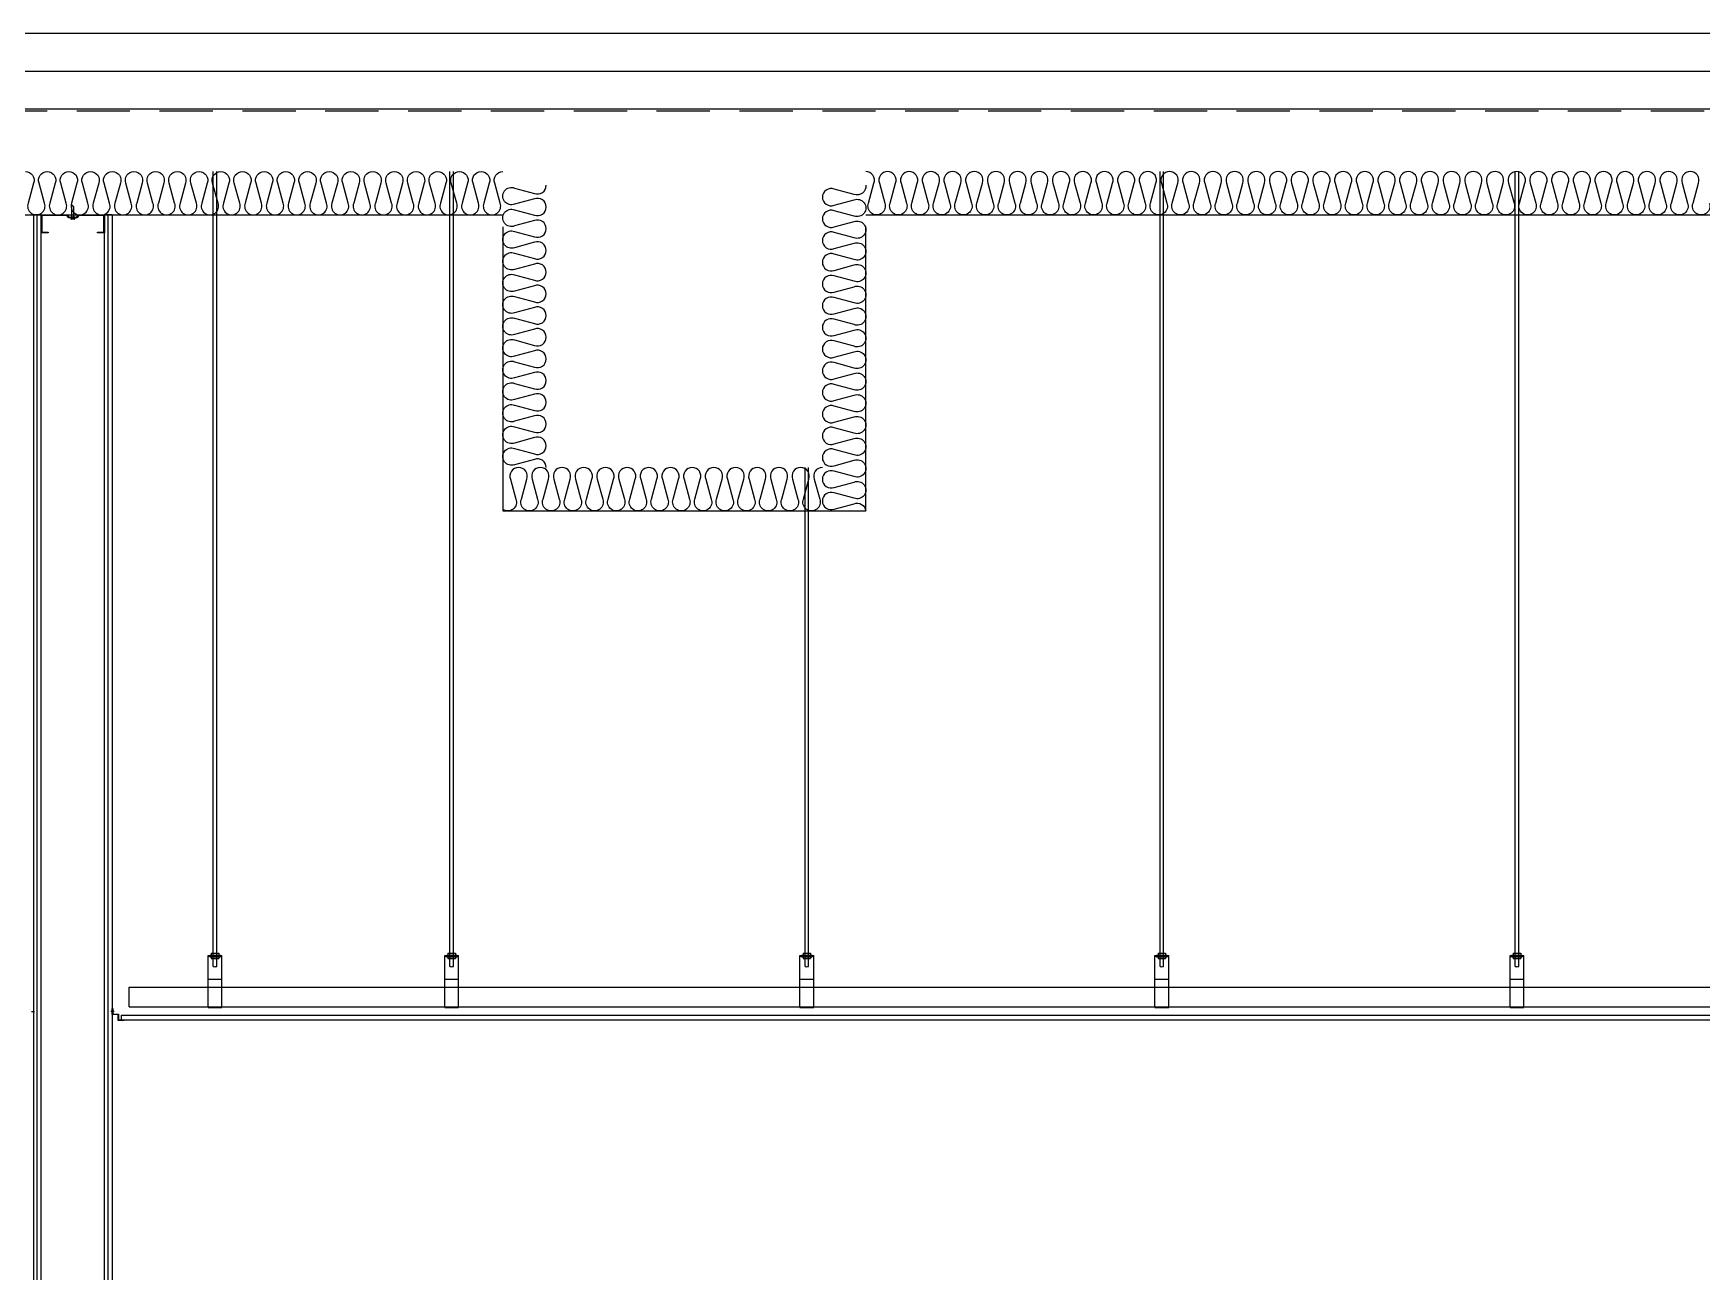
# Model space of a CAD drawing. Header units: millimetres. Extents: x 19868 to 801382, y -4805 to 85279.
# Drawn here: x 311088 to 315317, y 45241 to 48379 of the extents above; entities that cross this region are included whole.
import ezdxf

# ---------------------------------------------------------------- set-up
doc = ezdxf.new("R2010")
doc.units = ezdxf.units.MM
doc.header["$LTSCALE"] = 250
doc.linetypes.add('HID', pattern=[2.8, 1.8, -1])
for name, color, linetype in [('8입면선', 8, 'Continuous'), ('A-CEIL', 8, 'Continuous'), ('A-CEIL_EL', 8, 'Continuous'), ('A-FIN', 6, 'Continuous'), ('A-FIN-8', 8, 'Continuous'), ('A-HAT-WIREMESH', 9, 'g_mesh'), ('A-WALL-D', 7, 'Continuous'), ('A-WP', 1, 'HID'), ('GAGAM-DT', 7, 'Continuous'), ('ISL', 251, 'Continuous'), ('MO-S', 3, 'Continuous'), ('입면', 7, 'Continuous')]:
    doc.layers.add(name, color=color, linetype=linetype)
doc.layers.add('CK', color=221, linetype='Continuous', plot=False)
doc.styles.add('Gdim', font='')
doc.styles.get('Gdim').set_extended_font_data('Dotum')
doc.linetypes.add('g_mesh', pattern='A,10,-0.8,["X",Gdim,S=0.6,R=0,X=-0.15,Y=-0.3],-0.8', length=11.6)

# ---------------------------------------------------------------- blocks, each defined once
blk = doc.blocks.new('*U119')
at = {"layer": '8입면선', "color": 8}
for p, q in [((3316397.6, 472011.4), (3316397.6, 477801.4)), ((3316577.6, 472011.4), (3316577.6, 477801.4))]:
    blk.add_line(p, q, dxfattribs=at)
at = {"layer": 'A-WALL-D'}
for p, q in [((3316387.6, 477801.4), (3316387.6, 472011.4)), ((3316407.6, 477801.4), (3316387.6, 477801.4)), ((3316407.6, 472021.4), (3316407.6, 477801.4)), ((3316567.6, 472021.4), (3316567.6, 477801.4)), ((3316587.6, 477801.4), (3316567.6, 477801.4)), ((3316587.6, 477801.4), (3316587.6, 472011.4)), ((3316407.6, 472011.4), (3316387.6, 472011.4)), ((3316587.6, 472011.4), (3316567.6, 472011.4))]:
    blk.add_line(p, q, dxfattribs=at)
at = {"layer": 'CK', "linetype": 'Continuous'}
blk.add_line((3316472.9, 472011.4), (3316502.3, 472011.4), dxfattribs=at)
at = {"layer": 'GAGAM-DT', "color": 8}
for p, q in [((3316485.3, 477795.6), (3316485.3, 477827)), ((3316490.3, 477821.5), (3316485.3, 477827)), ((3316490.3, 477795.6), (3316490.3, 477821.5)), ((3316492.7, 477795.6), (3316482.8, 477795.6)), ((3316482.8, 477795.6), (3316482.8, 477792.1)), ((3316491.2, 477790.6), (3316484.3, 477790.6)), ((3316485.3, 477795.6), (3316485.3, 477790.6)), ((3316490.3, 477795.6), (3316490.3, 477790.6)), ((3316492.7, 477795.6), (3316492.7, 477792.1)), ((3316482.8, 472017.2), (3316482.8, 472020.7)), ((3316492.7, 472017.2), (3316482.8, 472017.2)), ((3316491.2, 472022.2), (3316484.3, 472022.2)), ((3316485.3, 472017.2), (3316485.3, 472022.2)), ((3316485.3, 472017.2), (3316485.3, 471985.8)), ((3316490.3, 472017.2), (3316490.3, 472022.2)), ((3316490.3, 472017.2), (3316490.3, 471991.3)), ((3316492.7, 472017.2), (3316492.7, 472020.7)), ((3316490.3, 471991.3), (3316485.3, 471985.8))]:
    blk.add_line(p, q, dxfattribs=at)
for centre, start, end in [((3316484.3, 477792.1), 180, 270), ((3316491.2, 477792.1), 270, 0), ((3316484.3, 472020.7), 90, 180), ((3316491.2, 472020.7), 0, 90)]:
    blk.add_arc(centre, 1.51, start, end, dxfattribs=at)
at = {"layer": '입면', "color": 6}
for p, q in [((3316407.6, 477756.4), (3316407.6, 477801.4)), ((3316407.6, 477801.4), (3316472.9, 477801.4)), ((3316472.4, 477800.2), (3316408.8, 477800.2)), ((3316408.8, 477800.2), (3316408.8, 477757.6)), ((3316477.4, 477794.4), (3316472.4, 477800.2)), ((3316472.9, 477801.4), (3316477.9, 477795.6)), ((3316497.3, 477795.6), (3316502.3, 477801.4)), ((3316502.8, 477800.2), (3316497.8, 477794.4)), ((3316502.3, 477801.4), (3316567.6, 477801.4)), ((3316566.4, 477800.2), (3316502.8, 477800.2)), ((3316566.4, 477757.6), (3316566.4, 477800.2)), ((3316567.6, 477801.4), (3316567.6, 477756.4)), ((3316425.4, 477756.4), (3316407.6, 477756.4)), ((3316408.8, 477757.6), (3316425.4, 477757.6)), ((3316425.4, 477757.6), (3316425.4, 477756.4)), ((3316497.8, 477794.4), (3316477.4, 477794.4)), ((3316477.9, 477795.6), (3316497.3, 477795.6)), ((3316549.8, 477756.4), (3316549.8, 477757.6)), ((3316549.8, 477757.6), (3316566.4, 477757.6)), ((3316567.6, 477756.4), (3316549.8, 477756.4)), ((3316425.4, 472056.4), (3316407.6, 472056.4)), ((3316407.6, 472056.4), (3316407.6, 472011.4)), ((3316408.8, 472012.6), (3316408.8, 472055.2)), ((3316408.8, 472055.2), (3316425.4, 472055.2)), ((3316425.4, 472055.2), (3316425.4, 472056.4)), ((3316567.6, 472056.4), (3316549.8, 472056.4)), ((3316549.8, 472056.4), (3316549.8, 472055.2)), ((3316549.8, 472055.2), (3316566.4, 472055.2)), ((3316566.4, 472055.2), (3316566.4, 472012.6)), ((3316567.6, 472011.4), (3316567.6, 472056.4)), ((3316407.6, 472011.4), (3316472.9, 472011.4)), ((3316472.4, 472012.6), (3316408.8, 472012.6)), ((3316477.4, 472018.5), (3316472.4, 472012.6)), ((3316472.9, 472011.4), (3316477.9, 472017.3)), ((3316497.8, 472018.5), (3316477.4, 472018.5)), ((3316477.9, 472017.3), (3316497.3, 472017.3)), ((3316497.3, 472017.3), (3316502.3, 472011.4)), ((3316502.8, 472012.6), (3316497.8, 472018.5)), ((3316502.3, 472011.4), (3316567.6, 472011.4)), ((3316566.4, 472012.6), (3316502.8, 472012.6))]:
    blk.add_line(p, q, dxfattribs=at)

msp = doc.modelspace()

# ---------------------------------------------------------------- linework, layer by layer
at = {"layer": 'A-CEIL'}
for p, q in [((311311.3, 45890.9), (319565.1, 45890.9, 0)), ((311311.3, 45878.9), (319565.1, 45878.9, 0))]:
    msp.add_line(p, q, dxfattribs=at)
at = {"layer": 'A-CEIL_EL'}
for p, q in [((311544.2, 46014.7, 0), (311544.2, 48028.9, 0)), ((311544.2, 46014.7, 0), (311544.2, 48028.9, 0)), ((311553.2, 46014.7, 0), (311553.2, 48028.9, 0)), ((311553.2, 46014.7, 0), (311553.2, 48028.9, 0)), ((312144.2, 46014.7, 0), (312144.2, 48028.9, 0)), ((312153.2, 46014.7, 0), (312153.2, 48028.9, 0)), ((313944.2, 46014.7, 0), (313944.2, 48028.9, 0)), ((313953.2, 46014.7, 0), (313953.2, 48028.9, 0)), ((314844.2, 46014.7, 0), (314844.2, 48028.9, 0)), ((314853.2, 46014.7, 0), (314853.2, 48028.9, 0)), ((313044.2, 46014.7, 0), (313044.2, 47278.9, 0)), ((313053.2, 46014.7, 0), (313053.2, 47278.9, 0)), ((311531.2, 45910.7, 0), (311531.2, 46041.9, 0)), ((311531.2, 46041.9, 0), (311566.2, 46041.9, 0)), ((311531.2, 45910.7, 0), (311531.2, 46041.9, 0)), ((311531.2, 46041.9, 0), (311566.2, 46041.9, 0)), ((311531.2, 46040.7, 0), (311566.2, 46040.7, 0)), ((311531.2, 46040.7, 0), (311566.2, 46040.7, 0)), ((311535.2, 46043.4, 0), (311562.2, 46043.4, 0)), ((311535.2, 46043.4, 0), (311535.2, 46041.9, 0)), ((311535.2, 46043.4, 0), (311562.2, 46043.4, 0)), ((311535.2, 46043.4, 0), (311535.2, 46041.9, 0)), ((311535.2, 46040.7, 0), (311535.2, 46039.2, 0)), ((311535.2, 46040.7, 0), (311535.2, 46039.2, 0)), ((311535.2, 46039.2, 0), (311562.2, 46039.2, 0)), ((311535.2, 46039.2, 0), (311562.2, 46039.2, 0)), ((311539.2, 46048.4, 0), (311558.2, 46048.4, 0)), ((311539.2, 46048.4, 0), (311539.2, 46043.4, 0)), ((311539.2, 46048.4, 0), (311558.2, 46048.4, 0)), ((311539.2, 46048.4, 0), (311539.2, 46043.4, 0)), ((311539.2, 46039.2, 0), (311539.2, 46034.2, 0)), ((311539.2, 46039.2, 0), (311539.2, 46034.2, 0)), ((311539.2, 46034.2, 0), (311558.2, 46034.2, 0)), ((311539.2, 46034.2, 0), (311558.2, 46034.2, 0)), ((311544.2, 46014.7, 0), (311544.2, 46034.2, 0)), ((311544.2, 46014.7, 0), (311544.2, 46034.2, 0)), ((311553.2, 46014.7, 0), (311553.2, 46034.2, 0)), ((311553.2, 46014.7, 0), (311553.2, 46034.2, 0)), ((311558.2, 46048.4, 0), (311558.2, 46043.4, 0)), ((311558.2, 46048.4, 0), (311558.2, 46043.4, 0)), ((311558.2, 46039.2, 0), (311558.2, 46034.2, 0)), ((311558.2, 46039.2, 0), (311558.2, 46034.2, 0)), ((311562.2, 46043.4, 0), (311562.2, 46041.9, 0)), ((311562.2, 46043.4, 0), (311562.2, 46041.9, 0)), ((311562.2, 46040.7, 0), (311562.2, 46039.2, 0)), ((311562.2, 46040.7, 0), (311562.2, 46039.2, 0)), ((311566.2, 45910.7, 0), (311566.2, 46041.9, 0)), ((311566.2, 45910.7, 0), (311566.2, 46041.9, 0)), ((312131.2, 45910.7, 0), (312131.2, 46041.9, 0)), ((312131.2, 46041.9, 0), (312166.2, 46041.9, 0)), ((312131.2, 46040.7, 0), (312166.2, 46040.7, 0)), ((312135.2, 46043.4, 0), (312162.2, 46043.4, 0)), ((312135.2, 46043.4, 0), (312135.2, 46041.9, 0)), ((312135.2, 46040.7, 0), (312135.2, 46039.2, 0)), ((312135.2, 46039.2, 0), (312162.2, 46039.2, 0)), ((312139.2, 46048.4, 0), (312158.2, 46048.4, 0)), ((312139.2, 46048.4, 0), (312139.2, 46043.4, 0)), ((312139.2, 46039.2, 0), (312139.2, 46034.2, 0)), ((312139.2, 46034.2, 0), (312158.2, 46034.2, 0)), ((312144.2, 46014.7, 0), (312144.2, 46034.2, 0)), ((312153.2, 46014.7, 0), (312153.2, 46034.2, 0)), ((312158.2, 46048.4, 0), (312158.2, 46043.4, 0)), ((312158.2, 46039.2, 0), (312158.2, 46034.2, 0)), ((312162.2, 46043.4, 0), (312162.2, 46041.9, 0)), ((312162.2, 46040.7, 0), (312162.2, 46039.2, 0)), ((312166.2, 45910.7, 0), (312166.2, 46041.9, 0)), ((313031.2, 45910.7, 0), (313031.2, 46041.9, 0)), ((313031.2, 46041.9, 0), (313066.2, 46041.9, 0)), ((313031.2, 46040.7, 0), (313066.2, 46040.7, 0)), ((313035.2, 46043.4, 0), (313062.2, 46043.4, 0)), ((313035.2, 46043.4, 0), (313035.2, 46041.9, 0)), ((313035.2, 46040.7, 0), (313035.2, 46039.2, 0)), ((313035.2, 46039.2, 0), (313062.2, 46039.2, 0)), ((313039.2, 46048.4, 0), (313058.2, 46048.4, 0)), ((313039.2, 46048.4, 0), (313039.2, 46043.4, 0)), ((313039.2, 46039.2, 0), (313039.2, 46034.2, 0)), ((313039.2, 46034.2, 0), (313058.2, 46034.2, 0)), ((313044.2, 46014.7, 0), (313044.2, 46034.2, 0)), ((313053.2, 46014.7, 0), (313053.2, 46034.2, 0)), ((313058.2, 46048.4, 0), (313058.2, 46043.4, 0)), ((313058.2, 46039.2, 0), (313058.2, 46034.2, 0)), ((313062.2, 46043.4, 0), (313062.2, 46041.9, 0)), ((313062.2, 46040.7, 0), (313062.2, 46039.2, 0)), ((313066.2, 45910.7, 0), (313066.2, 46041.9, 0)), ((313931.2, 45910.7, 0), (313931.2, 46041.9, 0)), ((313931.2, 46041.9, 0), (313966.2, 46041.9, 0)), ((313931.2, 46040.7, 0), (313966.2, 46040.7, 0)), ((313935.2, 46043.4, 0), (313962.2, 46043.4, 0)), ((313935.2, 46043.4, 0), (313935.2, 46041.9, 0)), ((313935.2, 46040.7, 0), (313935.2, 46039.2, 0)), ((313935.2, 46039.2, 0), (313962.2, 46039.2, 0)), ((313939.2, 46048.4, 0), (313958.2, 46048.4, 0)), ((313939.2, 46048.4, 0), (313939.2, 46043.4, 0)), ((313939.2, 46039.2, 0), (313939.2, 46034.2, 0)), ((313939.2, 46034.2, 0), (313958.2, 46034.2, 0)), ((313944.2, 46014.7, 0), (313944.2, 46034.2, 0)), ((313953.2, 46014.7, 0), (313953.2, 46034.2, 0)), ((313958.2, 46048.4, 0), (313958.2, 46043.4, 0)), ((313958.2, 46039.2, 0), (313958.2, 46034.2, 0)), ((313962.2, 46043.4, 0), (313962.2, 46041.9, 0)), ((313962.2, 46040.7, 0), (313962.2, 46039.2, 0)), ((313966.2, 45910.7, 0), (313966.2, 46041.9, 0)), ((314831.2, 45910.7, 0), (314831.2, 46041.9, 0)), ((314831.2, 46041.9, 0), (314866.2, 46041.9, 0)), ((314831.2, 46040.7, 0), (314866.2, 46040.7, 0)), ((314835.2, 46043.4, 0), (314862.2, 46043.4, 0)), ((314835.2, 46043.4, 0), (314835.2, 46041.9, 0)), ((314835.2, 46040.7, 0), (314835.2, 46039.2, 0)), ((314835.2, 46039.2, 0), (314862.2, 46039.2, 0)), ((314839.2, 46048.4, 0), (314858.2, 46048.4, 0)), ((314839.2, 46048.4, 0), (314839.2, 46043.4, 0)), ((314839.2, 46039.2, 0), (314839.2, 46034.2, 0)), ((314839.2, 46034.2, 0), (314858.2, 46034.2, 0)), ((314844.2, 46014.7, 0), (314844.2, 46034.2, 0)), ((314853.2, 46014.7, 0), (314853.2, 46034.2, 0)), ((314858.2, 46048.4, 0), (314858.2, 46043.4, 0)), ((314858.2, 46039.2, 0), (314858.2, 46034.2, 0)), ((314862.2, 46043.4, 0), (314862.2, 46041.9, 0)), ((314862.2, 46040.7, 0), (314862.2, 46039.2, 0)), ((314866.2, 45910.7, 0), (314866.2, 46041.9, 0)), ((311531.2, 45982.4, 0), (311566.2, 45982.4, 0)), ((311531.2, 45982.4, 0), (311566.2, 45982.4, 0)), ((312131.2, 45982.4, 0), (312166.2, 45982.4, 0)), ((313031.2, 45982.4, 0), (313066.2, 45982.4, 0)), ((313931.2, 45982.4, 0), (313966.2, 45982.4, 0)), ((314831.2, 45982.4, 0), (314866.2, 45982.4, 0)), ((311331.2, 45961.9, 0), (319545.2, 45961.9, 0)), ((311331.2, 45911.9, 0), (311331.2, 45961.9, 0)), ((311531.2, 45961.9, 0), (311566.2, 45961.9, 0)), ((311531.2, 45961.9, 0), (311566.2, 45961.9, 0)), ((312131.2, 45961.9, 0), (312166.2, 45961.9, 0)), ((313031.2, 45961.9, 0), (313066.2, 45961.9, 0)), ((313931.2, 45961.9, 0), (313966.2, 45961.9, 0)), ((314831.2, 45961.9, 0), (314866.2, 45961.9, 0)), ((311331.2, 45911.9, 0), (319545.2, 45911.9, 0)), ((311531.2, 45911.9, 0), (311566.2, 45911.9, 0)), ((311531.2, 45911.9, 0), (311566.2, 45911.9, 0)), ((311531.2, 45910.7, 0), (311566.2, 45910.7, 0)), ((311531.2, 45910.7, 0), (311566.2, 45910.7, 0)), ((312131.2, 45911.9, 0), (312166.2, 45911.9, 0)), ((312131.2, 45910.7, 0), (312166.2, 45910.7, 0)), ((313031.2, 45911.9, 0), (313066.2, 45911.9, 0)), ((313031.2, 45910.7, 0), (313066.2, 45910.7, 0)), ((313931.2, 45911.9, 0), (313966.2, 45911.9, 0)), ((313931.2, 45910.7, 0), (313966.2, 45910.7, 0)), ((314831.2, 45911.9, 0), (314866.2, 45911.9, 0)), ((314831.2, 45910.7, 0), (314866.2, 45910.7, 0))]:
    msp.add_line(p, q, dxfattribs=at)
for centre in [(311548.7, 46026.3, 0), (311548.7, 46026.3, 0), (312148.7, 46026.3, 0), (313048.7, 46026.3, 0), (313948.7, 46026.3, 0), (314848.7, 46026.3, 0)]:
    msp.add_arc(centre, 12.4, 248.715, 291.285, dxfattribs=at)
at = {"layer": 'A-FIN'}
msp.add_line((324270.2, 48378.9), (301206.2, 48378.9), dxfattribs=at)
at = {"layer": 'A-FIN-8'}
msp.add_line((324770, 48186.9), (300706.4, 48186.9), dxfattribs=at)
at = {"layer": 'A-HAT-WIREMESH', "ltscale": 0.6}
msp.add_line((300696.2, 48282.9), (324788.2, 48282.9), dxfattribs=at)
at = {"layer": 'A-WP', "ltscale": 0.3}
msp.add_line((324773.1, 48181.9), (300703.4, 48181.9), dxfattribs=at)
at = {"layer": 'ISL'}
msp.add_line((311311.3, 45878.9, 0), (311311.3, 45890.9, 0), dxfattribs=at)
for points in [[(311068.2, 48028.9, -0.524856), (311088.8, 47999.1), (311075.1, 47948.7, 1.449198), (311116.3, 47948.7), (311102.6, 47999.1, -0.524856), (311123.2, 48028.9, -0.524856), (311143.8, 47999.1), (311130.1, 47948.7, 1.449198), (311171.3, 47948.7), (311157.6, 47999.1, -0.524856), (311178.2, 48028.9, -0.524856), (311198.8, 47999.1), (311185.1, 47948.7, 1.449198), (311226.3, 47948.7), (311212.6, 47999.1, -0.524856), (311233.2, 48028.9, -0.524856), (311253.8, 47999.1), (311240.1, 47948.7, 1.449198), (311281.3, 47948.7), (311267.6, 47999.1, -0.524856), (311288.2, 48028.9, -0.524856), (311308.8, 47999.1), (311295.1, 47948.7, 1.449198), (311336.3, 47948.7), (311322.6, 47999.1, -0.524856), (311343.2, 48028.9, -0.524856), (311363.8, 47999.1), (311350.1, 47948.7, 1.449198), (311391.3, 47948.7), (311377.6, 47999.1, -0.524856), (311398.2, 48028.9, -0.524856), (311418.8, 47999.1), (311405.1, 47948.7, 1.449198), (311446.3, 47948.7), (311432.6, 47999.1, -0.524856), (311453.2, 48028.9, -0.524856), (311473.8, 47999.1), (311460.1, 47948.7, 1.449198), (311501.3, 47948.7), (311487.6, 47999.1, -0.524856), (311508.2, 48028.9, -0.524856), (311528.8, 47999.1), (311515.1, 47948.7, 1.449198), (311556.3, 47948.7), (311542.6, 47999.1, -0.524856), (311563.2, 48028.9, -0.524856), (311583.8, 47999.1), (311570.1, 47948.7, 1.449198), (311611.3, 47948.7), (311597.6, 47999.1, -0.524856), (311618.2, 48028.9, -0.524856), (311638.8, 47999.1), (311625.1, 47948.7, 1.449198), (311666.3, 47948.7), (311652.6, 47999.1, -0.524856), (311673.2, 48028.9, -0.524856), (311693.8, 47999.1), (311680.1, 47948.7, 1.449198), (311721.3, 47948.7), (311707.6, 47999.1, -0.524856), (311728.2, 48028.9, -0.524856), (311748.8, 47999.1), (311735.1, 47948.7, 1.449198), (311776.3, 47948.7), (311762.6, 47999.1, -0.524856), (311783.2, 48028.9, -0.524856), (311803.8, 47999.1), (311790.1, 47948.7, 1.449198), (311831.3, 47948.7), (311817.6, 47999.1, -0.524856), (311838.2, 48028.9, -0.524856), (311858.8, 47999.1), (311845.1, 47948.7, 1.449198), (311886.3, 47948.7), (311872.6, 47999.1, -0.524856), (311893.2, 48028.9, -0.524856), (311913.8, 47999.1), (311900.1, 47948.7, 1.449198), (311941.3, 47948.7), (311927.6, 47999.1, -0.524856), (311948.2, 48028.9, -0.524856), (311968.8, 47999.1), (311955.1, 47948.7, 1.449198), (311996.3, 47948.7), (311982.6, 47999.1, -0.524856), (312003.2, 48028.9, -0.524856), (312023.8, 47999.1), (312010.1, 47948.7, 1.449198), (312051.3, 47948.7), (312037.6, 47999.1, -0.524856), (312058.2, 48028.9, -0.524856), (312078.8, 47999.1), (312065.1, 47948.7, 1.449198), (312106.3, 47948.7), (312092.6, 47999.1, -0.524856), (312113.2, 48028.9, -0.524856), (312133.8, 47999.1), (312120.1, 47948.7, 1.449198), (312161.3, 47948.7), (312147.6, 47999.1, -0.524856), (312168.2, 48028.9, -0.524856), (312188.8, 47999.1), (312175.1, 47948.7, 1.449198), (312216.3, 47948.7), (312202.6, 47999.1, -0.524856), (312223.2, 48028.9, -0.524856), (312243.8, 47999.1), (312230.1, 47948.7, 1.449198), (312271.3, 47948.7), (312257.6, 47999.1, -0.524856), (312278.2, 48028.9)], [(315336.3, 47948.7, -1.449198), (315295.1, 47948.7), (315308.8, 47999.1, 0.524856), (315288.2, 48028.9, 0.524856), (315267.6, 47999.1), (315281.3, 47948.7, -1.449198), (315240.1, 47948.7), (315253.8, 47999.1, 0.524856), (315233.2, 48028.9, 0.524856), (315212.6, 47999.1), (315226.3, 47948.7, -1.449198), (315185.1, 47948.7), (315198.8, 47999.1, 0.524856), (315178.2, 48028.9, 0.524856), (315157.6, 47999.1), (315171.3, 47948.7, -1.449198), (315130.1, 47948.7), (315143.8, 47999.1, 0.524856), (315123.2, 48028.9, 0.524856), (315102.6, 47999.1), (315116.3, 47948.7, -1.449198), (315075.1, 47948.7), (315088.8, 47999.1, 0.524856), (315068.2, 48028.9, 0.524856), (315047.6, 47999.1), (315061.3, 47948.7, -1.449198), (315020.1, 47948.7), (315033.8, 47999.1, 0.524856), (315013.2, 48028.9, 0.524856), (314992.6, 47999.1), (315006.3, 47948.7, -1.449198), (314965.1, 47948.7), (314978.8, 47999.1, 0.524856), (314958.2, 48028.9, 0.524856), (314937.6, 47999.1), (314951.3, 47948.7, -1.449198), (314910.1, 47948.7), (314923.8, 47999.1, 0.524856), (314903.2, 48028.9, 0.524856), (314882.6, 47999.1), (314896.3, 47948.7, -1.449198), (314855.1, 47948.7), (314868.8, 47999.1, 0.524856), (314848.2, 48028.9, 0.524856), (314827.6, 47999.1), (314841.3, 47948.7, -1.449198), (314800.1, 47948.7), (314813.8, 47999.1, 0.524856), (314793.2, 48028.9, 0.524856), (314772.6, 47999.1), (314786.3, 47948.7, -1.449198), (314745.1, 47948.7), (314758.8, 47999.1, 0.524856), (314738.2, 48028.9, 0.524856), (314717.6, 47999.1), (314731.3, 47948.7, -1.449198), (314690.1, 47948.7), (314703.8, 47999.1, 0.524856), (314683.2, 48028.9, 0.524856), (314662.6, 47999.1), (314676.3, 47948.7, -1.449198), (314635.1, 47948.7), (314648.8, 47999.1, 0.524856), (314628.2, 48028.9, 0.524856), (314607.6, 47999.1), (314621.3, 47948.7, -1.449198), (314580.1, 47948.7), (314593.8, 47999.1, 0.524856), (314573.2, 48028.9, 0.524856), (314552.6, 47999.1), (314566.3, 47948.7, -1.449198), (314525.1, 47948.7), (314538.8, 47999.1, 0.524856), (314518.2, 48028.9, 0.524856), (314497.6, 47999.1), (314511.3, 47948.7, -1.449198), (314470.1, 47948.7), (314483.8, 47999.1, 0.524856), (314463.2, 48028.9, 0.524856), (314442.6, 47999.1), (314456.3, 47948.7, -1.449198), (314415.1, 47948.7), (314428.8, 47999.1, 0.524856), (314408.2, 48028.9, 0.524856), (314387.6, 47999.1), (314401.3, 47948.7, -1.449198), (314360.1, 47948.7), (314373.8, 47999.1, 0.524856), (314353.2, 48028.9, 0.524856), (314332.6, 47999.1), (314346.3, 47948.7, -1.449198), (314305.1, 47948.7), (314318.8, 47999.1, 0.524856), (314298.2, 48028.9, 0.524856), (314277.6, 47999.1), (314291.3, 47948.7, -1.449198), (314250.1, 47948.7), (314263.8, 47999.1, 0.524856), (314243.2, 48028.9, 0.524856), (314222.6, 47999.1), (314236.3, 47948.7, -1.449198), (314195.1, 47948.7), (314208.8, 47999.1, 0.524856), (314188.2, 48028.9, 0.524856), (314167.6, 47999.1), (314181.3, 47948.7, -1.449198), (314140.1, 47948.7), (314153.8, 47999.1, 0.524856), (314133.2, 48028.9, 0.524856), (314112.6, 47999.1), (314126.3, 47948.7, -1.449198), (314085.1, 47948.7), (314098.8, 47999.1, 0.524856), (314078.2, 48028.9, 0.524856), (314057.6, 47999.1), (314071.3, 47948.7, -1.449198), (314030.1, 47948.7), (314043.8, 47999.1, 0.524856), (314023.2, 48028.9, 0.524856), (314002.6, 47999.1), (314016.3, 47948.7, -1.449198), (313975.1, 47948.7), (313988.8, 47999.1, 0.524856), (313968.2, 48028.9, 0.524856), (313947.6, 47999.1), (313961.3, 47948.7, -1.449198), (313920.1, 47948.7), (313933.8, 47999.1, 0.524856), (313913.2, 48028.9, 0.524856), (313892.6, 47999.1), (313906.3, 47948.7, -1.449198), (313865.1, 47948.7), (313878.8, 47999.1, 0.524856), (313858.2, 48028.9, 0.524856), (313837.6, 47999.1), (313851.3, 47948.7, -1.449198), (313810.1, 47948.7), (313823.8, 47999.1, 0.524856), (313803.2, 48028.9, 0.524856), (313782.6, 47999.1), (313796.3, 47948.7, -1.449198), (313755.1, 47948.7), (313768.8, 47999.1, 0.524856), (313748.2, 48028.9, 0.524856), (313727.6, 47999.1), (313741.3, 47948.7, -1.449198), (313700.1, 47948.7), (313713.8, 47999.1, 0.524856), (313693.2, 48028.9, 0.524856), (313672.6, 47999.1), (313686.3, 47948.7, -1.449198), (313645.1, 47948.7), (313658.8, 47999.1, 0.524856), (313638.2, 48028.9, 0.524856), (313617.6, 47999.1), (313631.3, 47948.7, -1.449198), (313590.1, 47948.7), (313603.8, 47999.1, 0.524856), (313583.2, 48028.9, 0.524856), (313562.6, 47999.1), (313576.3, 47948.7, -1.449198), (313535.1, 47948.7), (313548.8, 47999.1, 0.524856), (313528.2, 48028.9, 0.524856), (313507.6, 47999.1), (313521.3, 47948.7, -1.449198), (313480.1, 47948.7), (313493.8, 47999.1, 0.524856), (313473.2, 48028.9, 0.524856), (313452.6, 47999.1), (313466.3, 47948.7, -1.449198), (313425.1, 47948.7), (313438.8, 47999.1, 0.524856), (313418.2, 48028.9, 0.524856), (313397.6, 47999.1), (313411.3, 47948.7, -1.449198), (313370.1, 47948.7), (313383.8, 47999.1, 0.524856), (313363.2, 48028.9, 0.524856), (313342.6, 47999.1), (313356.3, 47948.7, -1.449198), (313315.1, 47948.7), (313328.8, 47999.1, 0.524856), (313308.2, 48028.9, 0.524856), (313287.6, 47999.1), (313301.3, 47948.7, -1.449198), (313260.1, 47948.7), (313273.8, 47999.1, 0.524856), (313253.2, 48028.9, 0.524856), (313232.6, 47999.1), (313246.3, 47948.7, -1.449198), (313205.1, 47948.7), (313218.8, 47999.1, 0.524856), (313198.2, 48028.9)], [(312388.2, 47278.9, 0.524856), (312358.4, 47299.5), (312308, 47285.9, -1.449198), (312308, 47327), (312358.4, 47313.4, 0.524856), (312388.2, 47333.9, 0.524856), (312358.4, 47354.5), (312308, 47340.9, -1.449198), (312308, 47382), (312358.4, 47368.4, 0.524856), (312388.2, 47388.9, 0.524856), (312358.4, 47409.5), (312308, 47395.9, -1.449198), (312308, 47437), (312358.4, 47423.4, 0.524856), (312388.2, 47443.9, 0.524856), (312358.4, 47464.5), (312308, 47450.9, -1.449198), (312308, 47492), (312358.4, 47478.4, 0.524856), (312388.2, 47498.9, 0.524856), (312358.4, 47519.5), (312308, 47505.9, -1.449198), (312308, 47547), (312358.4, 47533.4, 0.524856), (312388.2, 47553.9, 0.524856), (312358.4, 47574.5), (312308, 47560.9, -1.449198), (312308, 47602), (312358.4, 47588.4, 0.524856), (312388.2, 47608.9, 0.524856), (312358.4, 47629.5), (312308, 47615.9, -1.449198), (312308, 47657), (312358.4, 47643.4, 0.524856), (312388.2, 47663.9, 0.524856), (312358.4, 47684.5), (312308, 47670.9, -1.449198), (312308, 47712), (312358.4, 47698.4, 0.524856), (312388.2, 47718.9, 0.524856), (312358.4, 47739.5), (312308, 47725.9, -1.449198), (312308, 47767), (312358.4, 47753.4, 0.524856), (312388.2, 47773.9, 0.524856), (312358.4, 47794.5), (312308, 47780.9, -1.449198), (312308, 47822), (312358.4, 47808.4, 0.524856), (312388.2, 47828.9, 0.524856), (312358.4, 47849.5), (312308, 47835.9, -1.449198), (312308, 47877), (312358.4, 47863.4, 0.524856), (312388.2, 47883.9, 0.524856), (312358.4, 47904.5), (312308, 47890.9, -1.449198), (312308, 47932), (312358.4, 47918.4, 0.524856), (312388.2, 47938.9, 0.524856), (312358.4, 47959.5), (312308, 47945.9, -1.449198), (312308, 47987), (312358.4, 47973.4, 0.524856), (312388.2, 47993.9)], [(313198.1, 47993.9, -0.561806), (313168.4, 47970.9), (313118, 47984.5, 0.524856), (313088.2, 47963.9, 0.524856), (313118, 47943.4), (313168.4, 47957, -1.449198), (313168.4, 47915.9), (313118, 47929.5, 0.524856), (313088.2, 47908.9, 0.524856), (313118, 47888.4), (313168.4, 47902, -1.449198), (313168.4, 47860.9), (313118, 47874.5, 0.524856), (313088.2, 47853.9, 0.524856), (313118, 47833.4), (313168.4, 47847, -1.449198), (313168.4, 47805.9), (313118, 47819.5, 0.524856), (313088.2, 47798.9, 0.524856), (313118, 47778.4), (313168.4, 47792, -1.449198), (313168.4, 47750.9), (313118, 47764.5, 0.524856), (313088.2, 47743.9, 0.524856), (313118, 47723.4), (313168.4, 47737, -1.449198), (313168.4, 47695.9), (313118, 47709.5, 0.524856), (313088.2, 47688.9, 0.524856), (313118, 47668.4), (313168.4, 47682, -1.449198), (313168.4, 47640.9), (313118, 47654.5, 0.524856), (313088.2, 47633.9, 0.524856), (313118, 47613.4), (313168.4, 47627, -1.449198), (313168.4, 47585.9), (313118, 47599.5, 0.524856), (313088.2, 47578.9, 0.524856), (313118, 47558.4), (313168.4, 47572, -1.449198), (313168.4, 47530.9), (313118, 47544.5, 0.524856), (313088.2, 47523.9, 0.524856), (313118, 47503.4), (313168.4, 47517, -1.449198), (313168.4, 47475.9), (313118, 47489.5, 0.524856), (313088.2, 47468.9, 0.524856), (313118, 47448.4), (313168.4, 47462, -1.449198), (313168.4, 47420.9), (313118, 47434.5, 0.524856), (313088.2, 47413.9, 0.524856), (313118, 47393.4), (313168.4, 47407, -1.449198), (313168.4, 47365.9), (313118, 47379.5, 0.524856), (313088.2, 47358.9, 0.524856), (313118, 47338.4), (313168.4, 47352, -1.449198), (313168.4, 47310.9), (313118, 47324.5, 0.524856), (313088.2, 47303.9, 0.524856), (313118, 47283.4), (313168.4, 47297, -1.449198), (313168.4, 47255.9), (313118, 47269.5, 0.524856), (313088.2, 47248.9, 0.524856), (313118, 47228.4), (313168.4, 47242, -1.449198), (313168.4, 47200.9), (313118, 47214.5, 0.524856), (313088.2, 47193.9, 0.524856), (313118, 47173.4), (313168.4, 47187, -0.489145), (313198.1, 47168.9)], [(313088.2, 47278.9, 0.524856), (313067.6, 47249.1), (313081.3, 47198.7, -1.449198), (313040.1, 47198.7), (313053.8, 47249.1, 0.524856), (313033.2, 47278.9, 0.524856), (313012.6, 47249.1), (313026.3, 47198.7, -1.449198), (312985.1, 47198.7), (312998.8, 47249.1, 0.524856), (312978.2, 47278.9, 0.524856), (312957.6, 47249.1), (312971.3, 47198.7, -1.449198), (312930.1, 47198.7), (312943.8, 47249.1, 0.524856), (312923.2, 47278.9, 0.524856), (312902.6, 47249.1), (312916.3, 47198.7, -1.449198), (312875.1, 47198.7), (312888.8, 47249.1, 0.524856), (312868.2, 47278.9, 0.524856), (312847.6, 47249.1), (312861.3, 47198.7, -1.449198), (312820.1, 47198.7), (312833.8, 47249.1, 0.524856), (312813.2, 47278.9, 0.524856), (312792.6, 47249.1), (312806.3, 47198.7, -1.449198), (312765.1, 47198.7), (312778.8, 47249.1, 0.524856), (312758.2, 47278.9, 0.524856), (312737.6, 47249.1), (312751.3, 47198.7, -1.449198), (312710.1, 47198.7), (312723.8, 47249.1, 0.524856), (312703.2, 47278.9, 0.524856), (312682.6, 47249.1), (312696.3, 47198.7, -1.449198), (312655.1, 47198.7), (312668.8, 47249.1, 0.524856), (312648.2, 47278.9, 0.524856), (312627.6, 47249.1), (312641.3, 47198.7, -1.449198), (312600.1, 47198.7), (312613.8, 47249.1, 0.524856), (312593.2, 47278.9, 0.524856), (312572.6, 47249.1), (312586.3, 47198.7, -1.449198), (312545.1, 47198.7), (312558.8, 47249.1, 0.524856), (312538.2, 47278.9, 0.524856), (312517.6, 47249.1), (312531.3, 47198.7, -1.449198), (312490.1, 47198.7), (312503.8, 47249.1, 0.524856), (312483.2, 47278.9, 0.524856), (312462.6, 47249.1), (312476.3, 47198.7, -1.449198), (312435.1, 47198.7), (312448.8, 47249.1, 0.524856), (312428.2, 47278.9, 0.524856), (312407.6, 47249.1), (312421.3, 47198.7, -1.449198), (312380.1, 47198.7), (312393.8, 47249.1, 0.524856), (312373.2, 47278.9, 0.524856), (312352.6, 47249.1), (312366.3, 47198.7, -1.449198), (312325.1, 47198.7), (312338.8, 47249.1, 0.524856), (312318.2, 47278.9, 0.524856), (312297.6, 47249.1), (312311.3, 47198.7, -0.735956), (312278.2, 47172.8, -0.735956)]]:
    msp.add_lwpolyline(points, format="xyb", dxfattribs=at)
for points in [[(301998.2, 47868.9), (304528.2, 47868.9), (304528.2, 47368.9), (305048.2, 47368.9), (305048.2, 47918.9), (312278.2, 47918.9)], [(313198.2, 47918.9), (324278.2, 47918.9)], [(312278.2, 47888.9), (312278.2, 47168.9), (313198.2, 47168.9), (313198.2, 47888.9)]]:
    msp.add_lwpolyline(points, dxfattribs=at)
at = {"layer": 'MO-S'}
for p, q in [((311083.4, 45900.1, 0), (311091.5, 45900.1, 0)), ((311293, 45900.1, 0), (311284.9, 45900.1, 0))]:
    msp.add_line(p, q, dxfattribs=at)
msp.add_lwpolyline([(311288.2, 45907.7), (311289.4, 45907.7), (311289.4, 45893.9), (311304.4, 45893.9), (311304.4, 45878.9), (311318.2, 45878.9), (311318.2, 45877.7), (311303.2, 45877.7), (311303.2, 45892.7), (311288.2, 45892.7)], close=True, dxfattribs=at)

# ---------------------------------------------------------------- block references
at = {"layer": 'A-WALL-D'}
msp.add_blockref('*U119', (-3005299.4, -429882.5), dxfattribs=at)

doc.saveas('drawing.dxf')
